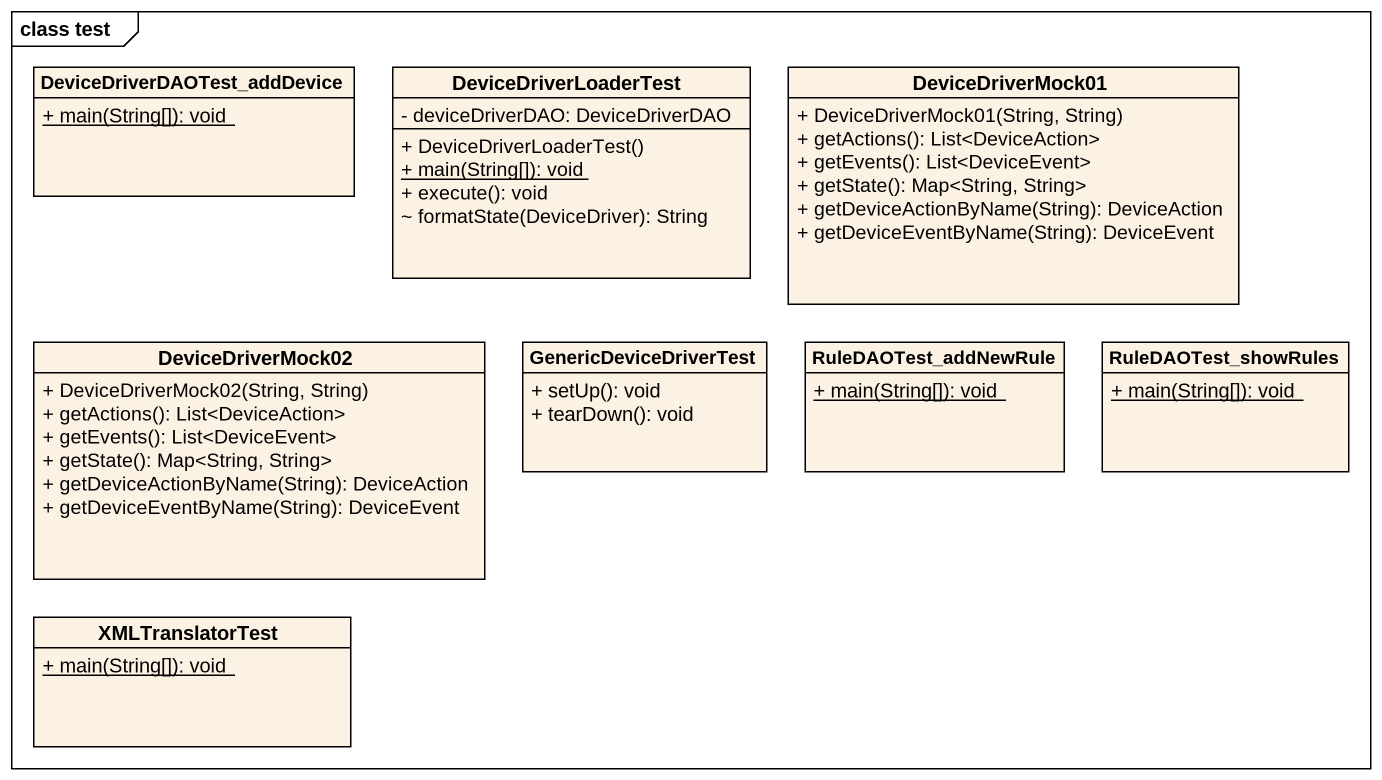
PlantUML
@startuml
mainframe class test
hide circle
hide empty members
skinparam classAttributeIconSize 0
class "DeviceDriverDAOTest_addDevice" as DeviceDriverDAOTest {
  {static} + main(String[]): void
}
class DeviceDriverLoaderTest {
  - deviceDriverDAO: DeviceDriverDAO
  + DeviceDriverLoaderTest()
  {static} + main(String[]): void
  + execute(): void
  ~ formatState(DeviceDriver): String
}
class DeviceDriverMock01 {
  + DeviceDriverMock01(String, String)
  + getActions(): List<DeviceAction>
  + getEvents(): List<DeviceEvent>
  + getState(): Map<String, String>
  + getDeviceActionByName(String): DeviceAction
  + getDeviceEventByName(String): DeviceEvent
}
class DeviceDriverMock02 {
  + DeviceDriverMock02(String, String)
  + getActions(): List<DeviceAction>
  + getEvents(): List<DeviceEvent>
  + getState(): Map<String, String>
  + getDeviceActionByName(String): DeviceAction
  + getDeviceEventByName(String): DeviceEvent
}
class GenericDeviceDriverTest {
  + setUp(): void
  + tearDown(): void
}
class RuleDAOTest_addNewRule {
  {static} + main(String[]): void
}
class RuleDAOTest_showRules {
  {static} + main(String[]): void
}
class XMLTranslatorTest {
  {static} + main(String[]): void
}
@enduml
